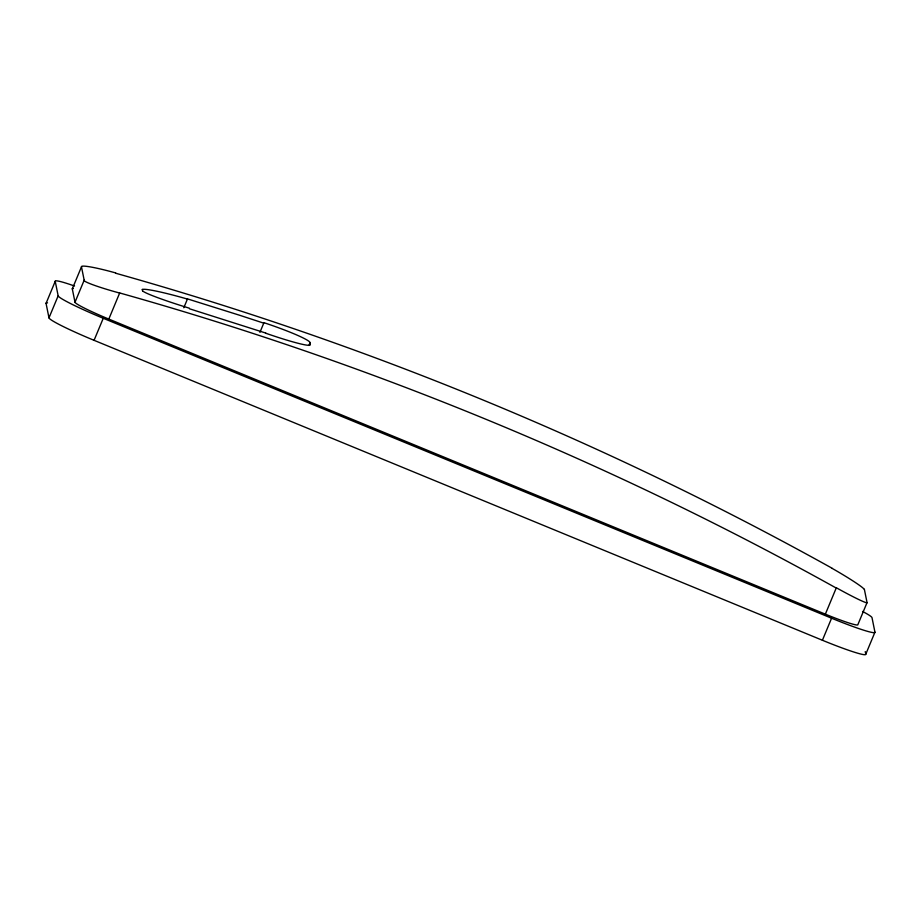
<?xml version="1.0" encoding="UTF-8"?>
<svg xmlns="http://www.w3.org/2000/svg" width="921" height="921" viewBox="0 0 921 921"><rect width="100%" height="100%" fill="white"/><g stroke="black" fill="none" stroke-linecap="round" stroke-linejoin="round"><path stroke-width="1.38" d="M862.54 611.44A47.892 3.592 22.6 0 1 872.014 617.692L874.95 632.186L865.775 654.232A47.892 3.592 22.6 0 1 822.407 640.256L94.069 340.321A47.892 3.592 22.6 0 1 48.986 317.872L46.05 303.366L55.225 281.319A47.892 3.592 22.6 0 1 74.532 286.017M48.986 317.872L58.161 295.825L55.225 281.319M864.347 589.221L867.052 602.587L857.877 624.634A35.919 2.694 22.6 0 1 825.354 614.157L108.816 319.08A35.919 2.694 22.6 0 1 75.004 302.238L72.299 288.872L81.474 266.825A36.057 3.293 15.9 0 1 115.655 272.927M75.004 302.238L84.179 280.191L81.474 266.825M94.069 340.321L103.256 318.275A47.892 3.592 22.6 0 1 58.161 295.825M108.816 319.08L119.684 292.959A3323.509 3309.913 -11.4 0 1 836.222 588.035L825.354 614.157M183.809 307.764L187.504 298.899L239.99 315.373L263.751 323.156L259.918 332.366M308.915 345.456L310.009 342.819L310.296 344.224M822.407 640.256L831.582 618.21A47.892 3.592 22.6 0 0 874.95 632.186M189.507 308.788L265.755 333.057M103.256 318.275L831.582 618.21M865.245 651.596L865.775 654.232M142.248 289.436L142.536 290.852M46.05 303.366A47.892 3.592 22.6 0 1 47.524 302.905M72.299 288.872A35.919 2.694 22.6 0 1 73.404 288.526M119.718 293.062A36.057 2.913 15.3 0 1 84.099 280.168M115.701 273.238A3323.509 3309.913 -11.4 0 1 832.227 568.315M832.262 568.453A36.057 2.452 29.9 0 1 863.956 589.003M867.179 602.656A36.057 2.084 29.3 0 1 836.164 587.667M189.346 308.19A48.019 3.12 17.1 0 1 142.651 290.886M309.629 344.005A47.95 3.73 19.4 0 1 265.801 333.252M263.636 322.58A47.95 4.444 18.6 0 1 310.101 342.842M142.364 289.47A48.019 3.845 16.3 0 1 187.527 299.095"/></g></svg>
